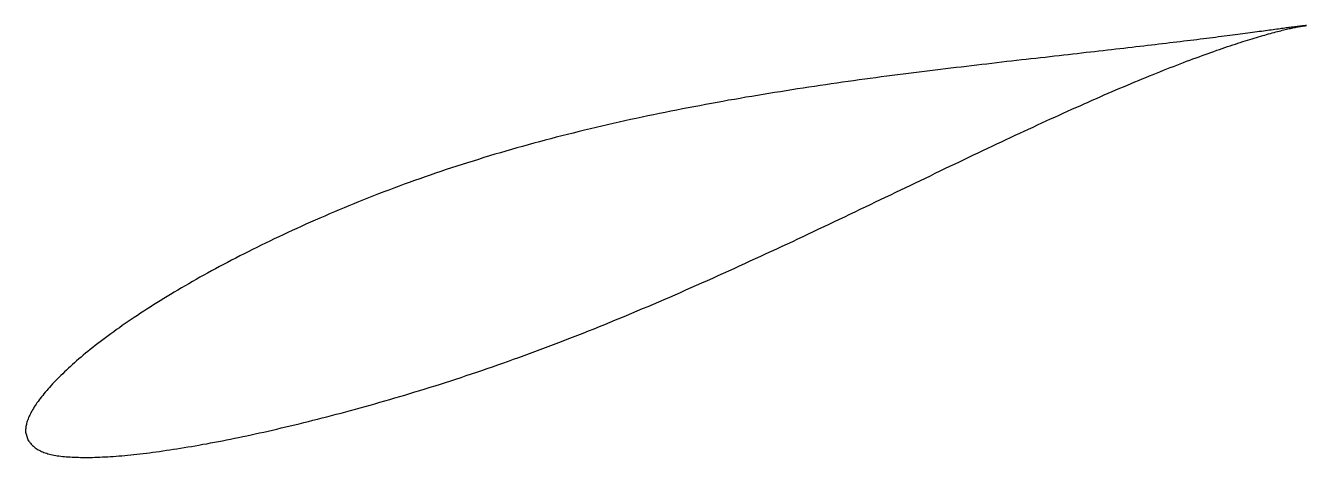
# Model space of a CAD drawing. Header units: metres. Extents: x -45 to 91, y -16 to 30.
import ezdxf

# ---------------------------------------------------------------- set-up
doc = ezdxf.new("R2010")
doc.units = ezdxf.units.M

msp = doc.modelspace()

# ---------------------------------------------------------------- linework, layer by layer
msp.add_lwpolyline([(91.24, 29.62), (91.24, 29.62), (91.23, 29.62), (91.21, 29.62), (91.19, 29.62), (91.17, 29.62), (91.14, 29.62), (91.1, 29.61), (91.06, 29.61), (91.01, 29.61), (90.96, 29.6), (90.9, 29.59), (90.84, 29.59), (90.77, 29.58), (90.69, 29.57), (90.61, 29.56), (90.53, 29.55), (90.44, 29.54), (90.34, 29.53), (90.24, 29.52), (90.13, 29.5), (90.02, 29.49), (89.9, 29.47), (89.78, 29.46), (89.65, 29.44), (89.52, 29.42), (89.38, 29.41), (89.23, 29.39), (89.08, 29.37), (88.93, 29.35), (88.77, 29.33), (88.6, 29.3), (88.43, 29.28), (88.26, 29.26), (88.08, 29.23), (87.89, 29.21), (87.7, 29.18), (87.5, 29.15), (87.3, 29.13), (87.09, 29.1), (86.88, 29.07), (86.66, 29.04), (86.44, 29.01), (86.21, 28.98), (85.98, 28.95), (85.74, 28.92), (85.49, 28.88), (85.25, 28.85), (84.99, 28.82), (84.73, 28.78), (84.47, 28.75), (84.2, 28.71), (83.93, 28.68), (83.65, 28.64), (83.36, 28.6), (83.08, 28.57), (82.78, 28.53), (82.48, 28.49), (82.18, 28.45), (81.87, 28.41), (81.56, 28.37), (81.24, 28.33), (80.92, 28.29), (80.59, 28.25), (80.26, 28.21), (79.92, 28.17), (79.58, 28.12), (79.24, 28.08), (78.88, 28.04), (78.53, 27.99), (78.17, 27.95), (77.8, 27.91), (77.43, 27.86), (77.06, 27.82), (76.68, 27.77), (76.3, 27.73), (75.91, 27.68), (75.52, 27.63), (75.13, 27.59), (74.73, 27.54), (74.32, 27.49), (73.91, 27.44), (73.5, 27.4), (73.08, 27.35), (72.66, 27.3), (72.23, 27.25), (71.8, 27.2), (71.37, 27.15), (70.93, 27.1), (70.49, 27.05), (70.05, 27), (69.6, 26.95), (69.14, 26.89), (68.68, 26.84), (68.22, 26.79), (67.76, 26.74), (67.29, 26.68), (66.82, 26.63), (66.34, 26.58), (65.86, 26.52), (65.38, 26.47), (64.89, 26.41), (64.4, 26.36), (63.9, 26.3), (63.41, 26.24), (62.91, 26.19), (62.4, 26.13), (61.89, 26.07), (61.38, 26.02), (60.87, 25.96), (60.35, 25.9), (59.83, 25.84), (59.31, 25.78), (58.78, 25.72), (58.25, 25.66), (57.72, 25.6), (57.18, 25.53), (56.65, 25.47), (56.11, 25.41), (55.56, 25.34), (55.02, 25.28), (54.47, 25.21), (53.91, 25.15), (53.36, 25.08), (52.8, 25.01), (52.24, 24.95), (51.68, 24.88), (51.12, 24.81), (50.55, 24.74), (49.98, 24.67), (49.41, 24.59), (48.84, 24.52), (48.27, 24.45), (47.69, 24.37), (47.11, 24.3), (46.53, 24.22), (45.95, 24.15), (45.36, 24.07), (44.77, 23.99), (44.19, 23.91), (43.6, 23.83), (43, 23.75), (42.41, 23.66), (41.82, 23.58), (41.22, 23.49), (40.62, 23.41), (40.02, 23.32), (39.42, 23.23), (38.82, 23.14), (38.22, 23.05), (37.62, 22.96), (37.01, 22.87), (36.4, 22.78), (35.8, 22.68), (35.19, 22.58), (34.58, 22.49), (33.97, 22.39), (33.36, 22.29), (32.75, 22.18), (32.14, 22.08), (31.52, 21.98), (30.91, 21.87), (30.3, 21.76), (29.68, 21.66), (29.07, 21.55), (28.45, 21.44), (27.84, 21.32), (27.22, 21.21), (26.61, 21.09), (25.99, 20.98), (25.38, 20.86), (24.76, 20.74), (24.15, 20.62), (23.53, 20.5), (22.92, 20.37), (22.3, 20.25), (21.69, 20.12), (21.07, 19.99), (20.46, 19.86), (19.84, 19.73), (19.23, 19.6), (18.62, 19.46), (18, 19.32), (17.39, 19.19), (16.78, 19.05), (16.17, 18.91), (15.56, 18.76), (14.95, 18.62), (14.34, 18.47), (13.74, 18.32), (13.13, 18.17), (12.52, 18.02), (11.92, 17.87), (11.32, 17.72), (10.72, 17.56), (10.12, 17.4), (9.52, 17.24), (8.92, 17.08), (8.32, 16.92), (7.73, 16.75), (7.13, 16.59), (6.54, 16.42), (5.95, 16.25), (5.36, 16.08), (4.78, 15.91), (4.19, 15.73), (3.61, 15.55), (3.03, 15.37), (2.45, 15.19), (1.87, 15.01), (1.3, 14.83), (0.72, 14.64), (0.15, 14.46), (-0.42, 14.27), (-0.99, 14.08), (-1.55, 13.89), (-2.11, 13.69), (-2.67, 13.5), (-3.23, 13.3), (-3.79, 13.11), (-4.34, 12.91), (-4.89, 12.71), (-5.44, 12.5), (-5.99, 12.3), (-6.53, 12.1), (-7.07, 11.89), (-7.61, 11.68), (-8.15, 11.47), (-8.68, 11.26), (-9.21, 11.05), (-9.74, 10.84), (-10.26, 10.63), (-10.79, 10.42), (-11.3, 10.2), (-11.82, 9.98), (-12.33, 9.77), (-12.85, 9.55), (-13.35, 9.33), (-13.86, 9.11), (-14.36, 8.89), (-14.86, 8.67), (-15.35, 8.45), (-15.85, 8.23), (-16.34, 8.01), (-16.82, 7.78), (-17.3, 7.56), (-17.78, 7.34), (-18.26, 7.11), (-18.73, 6.89), (-19.2, 6.66), (-19.67, 6.44), (-20.13, 6.21), (-20.59, 5.98), (-21.05, 5.76), (-21.5, 5.53), (-21.95, 5.3), (-22.4, 5.08), (-22.84, 4.85), (-23.28, 4.62), (-23.71, 4.39), (-24.14, 4.16), (-24.57, 3.94), (-24.99, 3.71), (-25.41, 3.48), (-25.83, 3.25), (-26.24, 3.02), (-26.65, 2.8), (-27.05, 2.57), (-27.45, 2.34), (-27.85, 2.11), (-28.24, 1.88), (-28.63, 1.66), (-29.02, 1.43), (-29.4, 1.2), (-29.77, 0.98), (-30.15, 0.75), (-30.51, 0.53), (-30.88, 0.3), (-31.24, 0.08), (-31.59, -0.15), (-31.95, -0.37), (-32.29, -0.59), (-32.64, -0.81), (-32.98, -1.04), (-33.31, -1.26), (-33.64, -1.48), (-33.97, -1.7), (-34.29, -1.92), (-34.61, -2.13), (-34.92, -2.35), (-35.23, -2.57), (-35.53, -2.78), (-35.83, -3), (-36.13, -3.21), (-36.42, -3.43), (-36.71, -3.64), (-36.99, -3.85), (-37.27, -4.06), (-37.54, -4.27), (-37.81, -4.48), (-38.07, -4.68), (-38.33, -4.89), (-38.58, -5.1), (-38.83, -5.3), (-39.08, -5.5), (-39.32, -5.7), (-39.55, -5.9), (-39.79, -6.1), (-40.01, -6.3), (-40.23, -6.5), (-40.45, -6.7), (-40.66, -6.89), (-40.87, -7.08), (-41.07, -7.27), (-41.27, -7.47), (-41.46, -7.65), (-41.65, -7.84), (-41.83, -8.03), (-42.01, -8.21), (-42.18, -8.39), (-42.35, -8.57), (-42.52, -8.75), (-42.68, -8.93), (-42.83, -9.1), (-42.98, -9.27), (-43.13, -9.44), (-43.27, -9.61), (-43.4, -9.78), (-43.53, -9.94), (-43.66, -10.1), (-43.78, -10.26), (-43.9, -10.42), (-44.01, -10.57), (-44.11, -10.72), (-44.21, -10.88), (-44.31, -11.02), (-44.4, -11.17), (-44.49, -11.32), (-44.57, -11.46), (-44.65, -11.6), (-44.72, -11.74), (-44.79, -11.88), (-44.85, -12.01), (-44.91, -12.14), (-44.96, -12.27), (-45, -12.4), (-45.05, -12.53), (-45.08, -12.65), (-45.12, -12.77), (-45.14, -12.89), (-45.17, -13), (-45.19, -13.11), (-45.2, -13.21), (-45.21, -13.31), (-45.22, -13.41), (-45.22, -13.49), (-45.22, -13.57), (-45.22, -13.64), (-45.22, -13.69), (-45.22, -13.72), (-44.94, -14.59), (-44.93, -14.6), (-44.92, -14.61), (-44.89, -14.64), (-44.86, -14.69), (-44.82, -14.75), (-44.76, -14.82), (-44.7, -14.89), (-44.63, -14.97), (-44.56, -15.05), (-44.48, -15.13), (-44.39, -15.21), (-44.3, -15.28), (-44.2, -15.36), (-44.1, -15.43), (-44, -15.5), (-43.89, -15.57), (-43.77, -15.63), (-43.65, -15.69), (-43.53, -15.75), (-43.4, -15.8), (-43.27, -15.86), (-43.13, -15.91), (-42.98, -15.95), (-42.84, -16), (-42.68, -16.04), (-42.53, -16.08), (-42.36, -16.12), (-42.2, -16.15), (-42.02, -16.18), (-41.85, -16.21), (-41.67, -16.23), (-41.48, -16.26), (-41.29, -16.28), (-41.09, -16.3), (-40.89, -16.32), (-40.69, -16.33), (-40.48, -16.35), (-40.26, -16.36), (-40.04, -16.37), (-39.82, -16.38), (-39.59, -16.38), (-39.36, -16.39), (-39.12, -16.39), (-38.87, -16.39), (-38.62, -16.39), (-38.37, -16.39), (-38.11, -16.39), (-37.85, -16.38), (-37.58, -16.37), (-37.31, -16.36), (-37.03, -16.35), (-36.75, -16.34), (-36.47, -16.32), (-36.18, -16.31), (-35.88, -16.29), (-35.58, -16.26), (-35.28, -16.24), (-34.97, -16.22), (-34.66, -16.19), (-34.35, -16.16), (-34.02, -16.13), (-33.7, -16.09), (-33.37, -16.06), (-33.04, -16.02), (-32.7, -15.98), (-32.36, -15.94), (-32.01, -15.89), (-31.66, -15.85), (-31.31, -15.8), (-30.95, -15.75), (-30.59, -15.7), (-30.22, -15.64), (-29.85, -15.59), (-29.48, -15.53), (-29.1, -15.47), (-28.72, -15.41), (-28.33, -15.35), (-27.94, -15.28), (-27.55, -15.22), (-27.15, -15.15), (-26.75, -15.08), (-26.34, -15), (-25.93, -14.93), (-25.52, -14.85), (-25.1, -14.77), (-24.68, -14.69), (-24.26, -14.61), (-23.83, -14.53), (-23.4, -14.44), (-22.97, -14.35), (-22.53, -14.26), (-22.09, -14.17), (-21.65, -14.08), (-21.2, -13.98), (-20.75, -13.89), (-20.3, -13.79), (-19.84, -13.69), (-19.38, -13.58), (-18.91, -13.48), (-18.45, -13.37), (-17.98, -13.26), (-17.51, -13.15), (-17.03, -13.04), (-16.55, -12.92), (-16.07, -12.81), (-15.59, -12.69), (-15.1, -12.57), (-14.61, -12.44), (-14.12, -12.32), (-13.62, -12.19), (-13.12, -12.06), (-12.62, -11.93), (-12.12, -11.8), (-11.61, -11.67), (-11.11, -11.53), (-10.6, -11.39), (-10.08, -11.25), (-9.57, -11.11), (-9.05, -10.97), (-8.53, -10.82), (-8.01, -10.67), (-7.48, -10.52), (-6.96, -10.37), (-6.43, -10.22), (-5.9, -10.06), (-5.36, -9.91), (-4.83, -9.75), (-4.29, -9.59), (-3.75, -9.42), (-3.21, -9.26), (-2.67, -9.09), (-2.13, -8.92), (-1.58, -8.75), (-1.03, -8.58), (-0.48, -8.4), (0.07, -8.23), (0.62, -8.05), (1.17, -7.87), (1.73, -7.68), (2.28, -7.5), (2.84, -7.31), (3.4, -7.12), (3.96, -6.93), (4.52, -6.74), (5.08, -6.54), (5.64, -6.34), (6.21, -6.14), (6.77, -5.94), (7.34, -5.74), (7.91, -5.53), (8.47, -5.32), (9.04, -5.11), (9.61, -4.9), (10.18, -4.69), (10.75, -4.47), (11.32, -4.26), (11.89, -4.04), (12.47, -3.81), (13.04, -3.59), (13.61, -3.37), (14.19, -3.14), (14.76, -2.91), (15.34, -2.68), (15.91, -2.45), (16.49, -2.22), (17.06, -1.98), (17.64, -1.75), (18.21, -1.51), (18.79, -1.27), (19.36, -1.03), (19.94, -0.79), (20.52, -0.54), (21.09, -0.3), (21.67, -0.05), (22.24, 0.19), (22.82, 0.44), (23.4, 0.69), (23.97, 0.94), (24.55, 1.19), (25.12, 1.45), (25.7, 1.7), (26.27, 1.95), (26.84, 2.21), (27.42, 2.46), (27.99, 2.72), (28.56, 2.98), (29.13, 3.24), (29.71, 3.49), (30.28, 3.75), (30.85, 4.01), (31.42, 4.27), (31.98, 4.54), (32.55, 4.8), (33.12, 5.06), (33.69, 5.32), (34.25, 5.58), (34.82, 5.84), (35.38, 6.11), (35.94, 6.37), (36.51, 6.63), (37.07, 6.9), (37.63, 7.16), (38.19, 7.42), (38.74, 7.69), (39.3, 7.95), (39.86, 8.21), (40.41, 8.47), (40.96, 8.74), (41.51, 9), (42.06, 9.26), (42.61, 9.52), (43.16, 9.78), (43.7, 10.05), (44.25, 10.31), (44.79, 10.57), (45.33, 10.83), (45.87, 11.09), (46.41, 11.34), (46.95, 11.6), (47.48, 11.86), (48.02, 12.12), (48.55, 12.37), (49.08, 12.63), (49.6, 12.88), (50.13, 13.13), (50.65, 13.38), (51.18, 13.63), (51.7, 13.88), (52.21, 14.13), (52.73, 14.38), (53.24, 14.63), (53.76, 14.87), (54.27, 15.11), (54.77, 15.36), (55.28, 15.6), (55.78, 15.84), (56.28, 16.08), (56.78, 16.31), (57.28, 16.55), (57.77, 16.78), (58.27, 17.01), (58.76, 17.25), (59.24, 17.47), (59.73, 17.7), (60.21, 17.93), (60.69, 18.15), (61.17, 18.37), (61.64, 18.6), (62.11, 18.81), (62.58, 19.03), (63.05, 19.25), (63.51, 19.46), (63.97, 19.67), (64.43, 19.88), (64.89, 20.09), (65.34, 20.29), (65.79, 20.49), (66.24, 20.7), (66.68, 20.9), (67.12, 21.09), (67.56, 21.29), (67.99, 21.48), (68.43, 21.67), (68.86, 21.86), (69.28, 22.04), (69.7, 22.23), (70.12, 22.41), (70.54, 22.59), (70.95, 22.77), (71.36, 22.94), (71.77, 23.11), (72.17, 23.28), (72.57, 23.45), (72.97, 23.62), (73.36, 23.78), (73.75, 23.94), (74.14, 24.1), (74.52, 24.26), (74.9, 24.41), (75.27, 24.56), (75.64, 24.71), (76.01, 24.86), (76.38, 25), (76.74, 25.14), (77.09, 25.28), (77.45, 25.42), (77.8, 25.56), (78.14, 25.69), (78.48, 25.82), (78.82, 25.95), (79.15, 26.07), (79.48, 26.19), (79.81, 26.31), (80.13, 26.43), (80.45, 26.55), (80.76, 26.66), (81.07, 26.77), (81.38, 26.88), (81.68, 26.99), (81.98, 27.09), (82.27, 27.19), (82.56, 27.29), (82.84, 27.39), (83.12, 27.48), (83.4, 27.57), (83.67, 27.66), (83.94, 27.75), (84.2, 27.83), (84.46, 27.92), (84.71, 28), (84.96, 28.08), (85.21, 28.15), (85.45, 28.23), (85.68, 28.3), (85.92, 28.37), (86.14, 28.43), (86.37, 28.5), (86.58, 28.56), (86.8, 28.62), (87, 28.68), (87.21, 28.74), (87.41, 28.79), (87.6, 28.85), (87.79, 28.9), (87.97, 28.95), (88.15, 28.99), (88.33, 29.04), (88.5, 29.08), (88.66, 29.12), (88.82, 29.16), (88.98, 29.2), (89.13, 29.23), (89.27, 29.27), (89.41, 29.3), (89.55, 29.33), (89.68, 29.36), (89.8, 29.38), (89.92, 29.41), (90.04, 29.43), (90.15, 29.45), (90.25, 29.48), (90.35, 29.49), (90.45, 29.51), (90.54, 29.53), (90.62, 29.54), (90.7, 29.55), (90.77, 29.57), (90.84, 29.58), (90.9, 29.59), (90.96, 29.59), (91.01, 29.6), (91.06, 29.61), (91.1, 29.61), (91.14, 29.62), (91.17, 29.62), (91.19, 29.62), (91.21, 29.62), (91.23, 29.62), (91.24, 29.62), (91.24, 29.62)], close=True)

doc.saveas('drawing.dxf')
